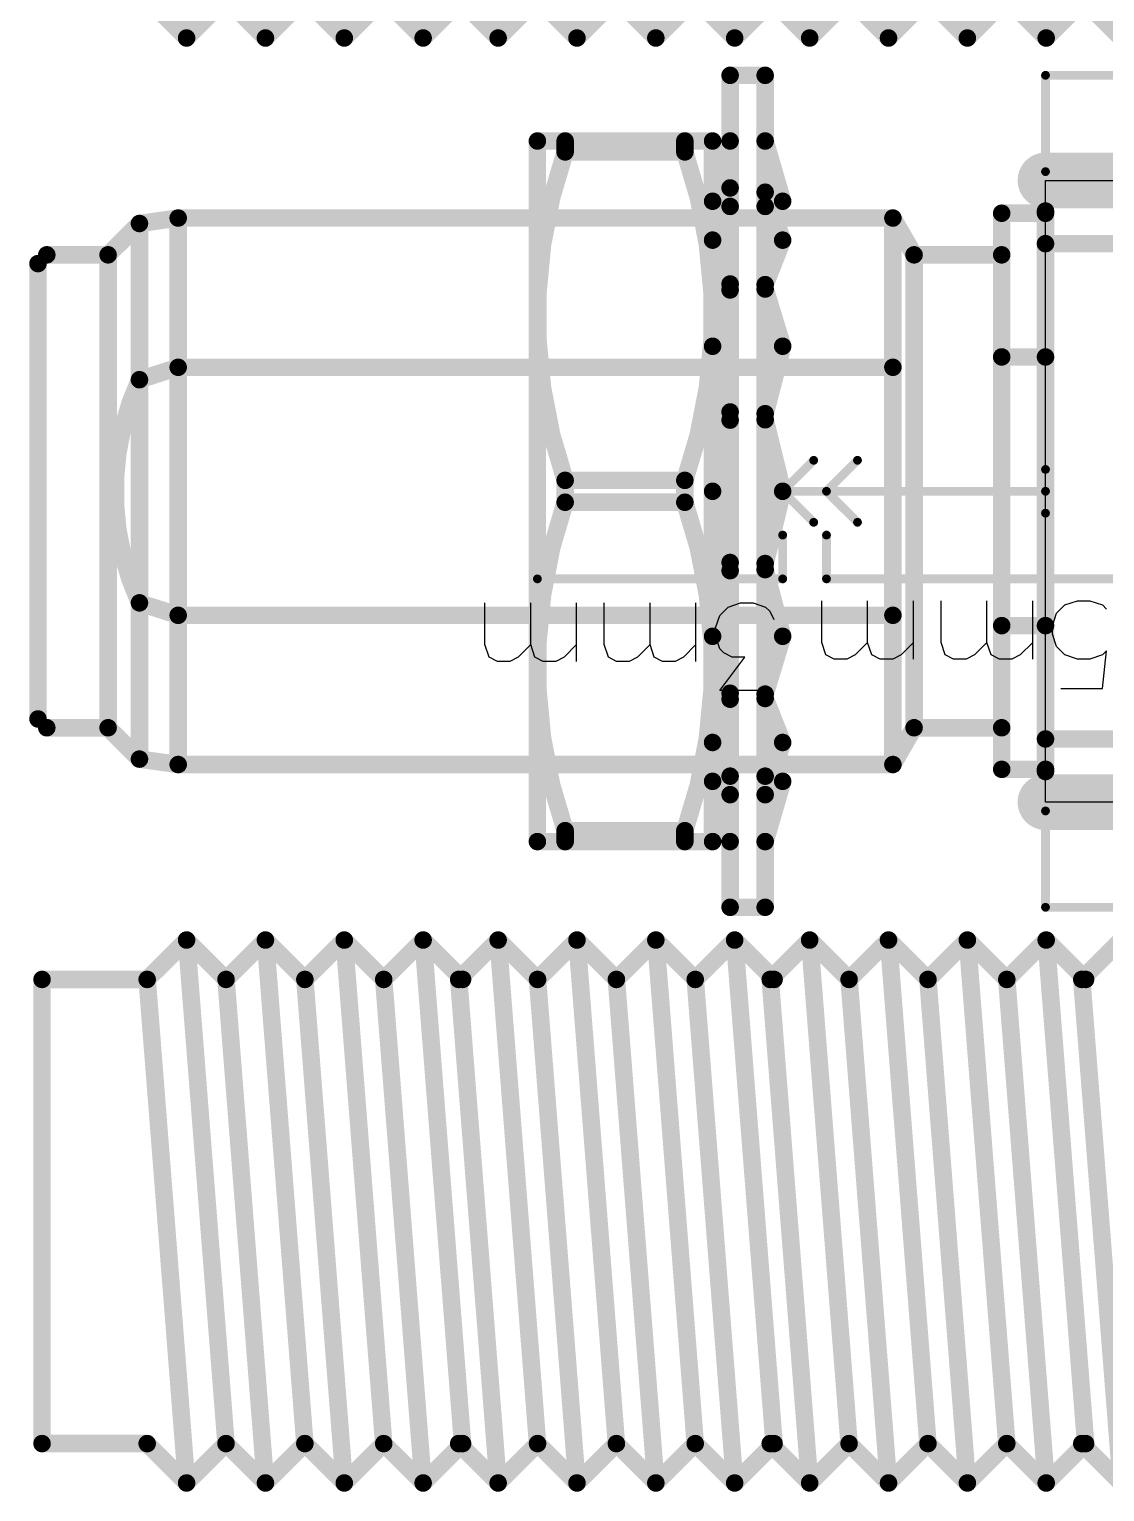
# Model space of a CAD drawing. Header units: millimetres. Extents: x 17 to 134, y 31 to 67.
# Drawn here: x 17.4 to 29.68, y 33.05 to 49.75 of the extents above; entities that cross this region are included whole.
import ezdxf

# ---------------------------------------------------------------- set-up
doc = ezdxf.new("R2010")
doc.units = ezdxf.units.MM
for name, color, linetype in [('Mechanical1', 6, 'Continuous'), ('Mechanical8', 56, 'Continuous'), ('MultiLayer', 9, 'Continuous'), ('TopOverlay', 2, 'Continuous')]:
    doc.layers.add(name, color=color, linetype=linetype)

# ---------------------------------------------------------------- blocks, each defined once
blk = doc.blocks.new('TELEGARTNER_J01151A0921_46')
at = {"layer": 'TopOverlay', "const_width": 0.2}
for points in [[(-24.754, 2.65), (-24.304, 3.1)], [(-24.304, 3.1), (-23.854, -2.65)], [(-24.304, 3.1), (-23.854, 2.65)], [(-23.854, 2.65), (-23.404, 3.1)], [(-23.404, 3.1), (-22.954, -2.65)], [(-23.404, 3.1), (-22.954, 2.65)], [(-22.954, 2.65), (-22.504, 3.1)], [(-22.504, 3.1), (-22.054, -2.65)], [(-22.504, 3.1), (-22.054, 2.65)], [(-22.054, 2.65), (-21.604, 3.1)], [(-21.604, 3.1), (-21.154, -2.65)], [(-21.604, 3.1), (-21.154, 2.65)], [(-21.198, 2.65), (-20.748, 3.1)], [(-20.748, 3.1), (-20.298, 2.65)], [(-20.748, 3.1), (-20.298, -2.65)], [(-20.298, 2.65), (-19.848, 3.1)], [(-19.848, 3.1), (-19.398, 2.65)], [(-19.848, 3.1), (-19.398, -2.65)], [(-19.398, 2.65), (-18.948, 3.1)], [(-18.948, 3.1), (-18.498, 2.65)], [(-18.948, 3.1), (-18.498, -2.65)], [(-18.498, 2.65), (-18.048, 3.1)], [(-18.048, 3.1), (-17.598, 2.65)], [(-18.048, 3.1), (-17.598, -2.65)], [(-17.642, 2.65), (-17.192, 3.1)], [(-17.192, 3.1), (-16.742, 2.65)], [(-17.192, 3.1), (-16.742, -2.65)], [(-16.742, 2.65), (-16.292, 3.1)], [(-16.292, 3.1), (-15.842, 2.65)], [(-16.292, 3.1), (-15.842, -2.65)], [(-15.842, 2.65), (-15.392, 3.1)], [(-15.392, 3.1), (-14.942, 2.65)], [(-15.392, 3.1), (-14.942, -2.65)], [(-14.942, 2.65), (-14.492, 3.1)], [(-14.492, 3.1), (-14.042, 2.65)], [(-14.492, 3.1), (-14.042, -2.65)], [(-14.086, 2.65), (-13.636, 3.1)], [(-25.954, -2.65), (-25.954, 2.65)], [(-25.954, 2.65), (-24.754, 2.65)], [(-24.754, 2.65), (-24.304, -3.1)], [(-23.854, 2.65), (-23.404, -3.1)], [(-22.954, 2.65), (-22.504, -3.1)], [(-22.054, 2.65), (-21.604, -3.1)], [(-21.198, 2.65), (-20.748, -3.1)], [(-20.298, 2.65), (-19.848, -3.1)], [(-19.398, 2.65), (-18.948, -3.1)], [(-18.498, 2.65), (-18.048, -3.1)], [(-17.642, 2.65), (-17.192, -3.1)], [(-16.742, 2.65), (-16.292, -3.1)], [(-15.842, 2.65), (-15.392, -3.1)], [(-14.942, 2.65), (-14.492, -3.1)], [(-14.086, 2.65), (-13.636, -3.1)], [(-25.954, -2.65), (-24.754, -2.65)], [(-24.754, -2.65), (-24.304, -3.1)], [(-24.304, -3.1), (-23.854, -2.65)], [(-23.854, -2.65), (-23.404, -3.1)], [(-23.404, -3.1), (-22.954, -2.65)], [(-22.954, -2.65), (-22.504, -3.1)], [(-22.504, -3.1), (-22.054, -2.65)], [(-22.054, -2.65), (-21.604, -3.1)], [(-21.604, -3.1), (-21.154, -2.65)], [(-21.198, -2.65), (-20.748, -3.1)], [(-20.748, -3.1), (-20.298, -2.65)], [(-20.298, -2.65), (-19.848, -3.1)], [(-19.848, -3.1), (-19.398, -2.65)], [(-19.398, -2.65), (-18.948, -3.1)], [(-18.948, -3.1), (-18.498, -2.65)], [(-18.498, -2.65), (-18.048, -3.1)], [(-18.048, -3.1), (-17.598, -2.65)], [(-17.642, -2.65), (-17.192, -3.1)], [(-17.192, -3.1), (-16.742, -2.65)], [(-16.742, -2.65), (-16.292, -3.1)], [(-16.292, -3.1), (-15.842, -2.65)], [(-15.842, -2.65), (-15.392, -3.1)], [(-15.392, -3.1), (-14.942, -2.65)], [(-14.942, -2.65), (-14.492, -3.1)], [(-14.492, -3.1), (-14.042, -2.65)], [(-14.086, -2.65), (-13.636, -3.1)]]:
    blk.add_lwpolyline(points, dxfattribs=at)
at = {"layer": 'TopOverlay', "const_width": 0.1}
for points in [[(-24.354, 3.1, 1), (-24.254, 3.1, 1)], [(-24.354, 3.1, 1), (-24.254, 3.1, 1)], [(-24.354, 3.1, 1), (-24.254, 3.1, 1)], [(-23.454, 3.1, 1), (-23.354, 3.1, 1)], [(-23.454, 3.1, 1), (-23.354, 3.1, 1)], [(-23.454, 3.1, 1), (-23.354, 3.1, 1)], [(-22.554, 3.1, 1), (-22.454, 3.1, 1)], [(-22.554, 3.1, 1), (-22.454, 3.1, 1)], [(-22.554, 3.1, 1), (-22.454, 3.1, 1)], [(-21.654, 3.1, 1), (-21.554, 3.1, 1)], [(-21.654, 3.1, 1), (-21.554, 3.1, 1)], [(-21.654, 3.1, 1), (-21.554, 3.1, 1)], [(-20.798, 3.1, 1), (-20.698, 3.1, 1)], [(-20.798, 3.1, 1), (-20.698, 3.1, 1)], [(-20.798, 3.1, 1), (-20.698, 3.1, 1)], [(-19.898, 3.1, 1), (-19.798, 3.1, 1)], [(-19.898, 3.1, 1), (-19.798, 3.1, 1)], [(-19.898, 3.1, 1), (-19.798, 3.1, 1)], [(-18.998, 3.1, 1), (-18.898, 3.1, 1)], [(-18.998, 3.1, 1), (-18.898, 3.1, 1)], [(-18.998, 3.1, 1), (-18.898, 3.1, 1)], [(-18.098, 3.1, 1), (-17.998, 3.1, 1)], [(-18.098, 3.1, 1), (-17.998, 3.1, 1)], [(-18.098, 3.1, 1), (-17.998, 3.1, 1)], [(-17.242, 3.1, 1), (-17.142, 3.1, 1)], [(-17.242, 3.1, 1), (-17.142, 3.1, 1)], [(-17.242, 3.1, 1), (-17.142, 3.1, 1)], [(-16.342, 3.1, 1), (-16.242, 3.1, 1)], [(-16.342, 3.1, 1), (-16.242, 3.1, 1)], [(-16.342, 3.1, 1), (-16.242, 3.1, 1)], [(-15.442, 3.1, 1), (-15.342, 3.1, 1)], [(-15.442, 3.1, 1), (-15.342, 3.1, 1)], [(-15.442, 3.1, 1), (-15.342, 3.1, 1)], [(-14.542, 3.1, 1), (-14.442, 3.1, 1)], [(-14.542, 3.1, 1), (-14.442, 3.1, 1)], [(-14.542, 3.1, 1), (-14.442, 3.1, 1)], [(-26.004, 2.65, 1), (-25.904, 2.65, 1)], [(-26.004, 2.65, 1), (-25.904, 2.65, 1)], [(-24.804, 2.65, 1), (-24.704, 2.65, 1)], [(-24.804, 2.65, 1), (-24.704, 2.65, 1)], [(-24.804, 2.65, 1), (-24.704, 2.65, 1)], [(-23.904, 2.65, 1), (-23.804, 2.65, 1)], [(-23.904, 2.65, 1), (-23.804, 2.65, 1)], [(-23.904, 2.65, 1), (-23.804, 2.65, 1)], [(-23.004, 2.65, 1), (-22.904, 2.65, 1)], [(-23.004, 2.65, 1), (-22.904, 2.65, 1)], [(-23.004, 2.65, 1), (-22.904, 2.65, 1)], [(-22.104, 2.65, 1), (-22.004, 2.65, 1)], [(-22.104, 2.65, 1), (-22.004, 2.65, 1)], [(-22.104, 2.65, 1), (-22.004, 2.65, 1)], [(-21.248, 2.65, 1), (-21.148, 2.65, 1)], [(-21.248, 2.65, 1), (-21.148, 2.65, 1)], [(-21.204, 2.65, 1), (-21.104, 2.65, 1)], [(-20.348, 2.65, 1), (-20.248, 2.65, 1)], [(-20.348, 2.65, 1), (-20.248, 2.65, 1)], [(-20.348, 2.65, 1), (-20.248, 2.65, 1)], [(-19.448, 2.65, 1), (-19.348, 2.65, 1)], [(-19.448, 2.65, 1), (-19.348, 2.65, 1)], [(-19.448, 2.65, 1), (-19.348, 2.65, 1)], [(-18.548, 2.65, 1), (-18.448, 2.65, 1)], [(-18.548, 2.65, 1), (-18.448, 2.65, 1)], [(-18.548, 2.65, 1), (-18.448, 2.65, 1)], [(-17.692, 2.65, 1), (-17.592, 2.65, 1)], [(-17.692, 2.65, 1), (-17.592, 2.65, 1)], [(-17.648, 2.65, 1), (-17.548, 2.65, 1)], [(-16.792, 2.65, 1), (-16.692, 2.65, 1)], [(-16.792, 2.65, 1), (-16.692, 2.65, 1)], [(-16.792, 2.65, 1), (-16.692, 2.65, 1)], [(-15.892, 2.65, 1), (-15.792, 2.65, 1)], [(-15.892, 2.65, 1), (-15.792, 2.65, 1)], [(-15.892, 2.65, 1), (-15.792, 2.65, 1)], [(-14.992, 2.65, 1), (-14.892, 2.65, 1)], [(-14.992, 2.65, 1), (-14.892, 2.65, 1)], [(-14.992, 2.65, 1), (-14.892, 2.65, 1)], [(-14.136, 2.65, 1), (-14.036, 2.65, 1)], [(-14.136, 2.65, 1), (-14.036, 2.65, 1)], [(-14.092, 2.65, 1), (-13.992, 2.65, 1)], [(-26.004, -2.65, 1), (-25.904, -2.65, 1)], [(-26.004, -2.65, 1), (-25.904, -2.65, 1)], [(-24.804, -2.65, 1), (-24.704, -2.65, 1)], [(-24.804, -2.65, 1), (-24.704, -2.65, 1)], [(-23.904, -2.65, 1), (-23.804, -2.65, 1)], [(-23.904, -2.65, 1), (-23.804, -2.65, 1)], [(-23.904, -2.65, 1), (-23.804, -2.65, 1)], [(-23.004, -2.65, 1), (-22.904, -2.65, 1)], [(-23.004, -2.65, 1), (-22.904, -2.65, 1)], [(-23.004, -2.65, 1), (-22.904, -2.65, 1)], [(-22.104, -2.65, 1), (-22.004, -2.65, 1)], [(-22.104, -2.65, 1), (-22.004, -2.65, 1)], [(-22.104, -2.65, 1), (-22.004, -2.65, 1)], [(-21.248, -2.65, 1), (-21.148, -2.65, 1)], [(-21.204, -2.65, 1), (-21.104, -2.65, 1)], [(-21.204, -2.65, 1), (-21.104, -2.65, 1)], [(-20.348, -2.65, 1), (-20.248, -2.65, 1)], [(-20.348, -2.65, 1), (-20.248, -2.65, 1)], [(-20.348, -2.65, 1), (-20.248, -2.65, 1)], [(-19.448, -2.65, 1), (-19.348, -2.65, 1)], [(-19.448, -2.65, 1), (-19.348, -2.65, 1)], [(-19.448, -2.65, 1), (-19.348, -2.65, 1)], [(-18.548, -2.65, 1), (-18.448, -2.65, 1)], [(-18.548, -2.65, 1), (-18.448, -2.65, 1)], [(-18.548, -2.65, 1), (-18.448, -2.65, 1)], [(-17.692, -2.65, 1), (-17.592, -2.65, 1)], [(-17.648, -2.65, 1), (-17.548, -2.65, 1)], [(-17.648, -2.65, 1), (-17.548, -2.65, 1)], [(-16.792, -2.65, 1), (-16.692, -2.65, 1)], [(-16.792, -2.65, 1), (-16.692, -2.65, 1)], [(-16.792, -2.65, 1), (-16.692, -2.65, 1)], [(-15.892, -2.65, 1), (-15.792, -2.65, 1)], [(-15.892, -2.65, 1), (-15.792, -2.65, 1)], [(-15.892, -2.65, 1), (-15.792, -2.65, 1)], [(-14.992, -2.65, 1), (-14.892, -2.65, 1)], [(-14.992, -2.65, 1), (-14.892, -2.65, 1)], [(-14.992, -2.65, 1), (-14.892, -2.65, 1)], [(-14.136, -2.65, 1), (-14.036, -2.65, 1)], [(-14.092, -2.65, 1), (-13.992, -2.65, 1)], [(-14.092, -2.65, 1), (-13.992, -2.65, 1)], [(-24.354, -3.1, 1), (-24.254, -3.1, 1)], [(-24.354, -3.1, 1), (-24.254, -3.1, 1)], [(-24.354, -3.1, 1), (-24.254, -3.1, 1)], [(-23.454, -3.1, 1), (-23.354, -3.1, 1)], [(-23.454, -3.1, 1), (-23.354, -3.1, 1)], [(-23.454, -3.1, 1), (-23.354, -3.1, 1)], [(-22.554, -3.1, 1), (-22.454, -3.1, 1)], [(-22.554, -3.1, 1), (-22.454, -3.1, 1)], [(-22.554, -3.1, 1), (-22.454, -3.1, 1)], [(-21.654, -3.1, 1), (-21.554, -3.1, 1)], [(-21.654, -3.1, 1), (-21.554, -3.1, 1)], [(-21.654, -3.1, 1), (-21.554, -3.1, 1)], [(-20.798, -3.1, 1), (-20.698, -3.1, 1)], [(-20.798, -3.1, 1), (-20.698, -3.1, 1)], [(-20.798, -3.1, 1), (-20.698, -3.1, 1)], [(-19.898, -3.1, 1), (-19.798, -3.1, 1)], [(-19.898, -3.1, 1), (-19.798, -3.1, 1)], [(-19.898, -3.1, 1), (-19.798, -3.1, 1)], [(-18.998, -3.1, 1), (-18.898, -3.1, 1)], [(-18.998, -3.1, 1), (-18.898, -3.1, 1)], [(-18.998, -3.1, 1), (-18.898, -3.1, 1)], [(-18.098, -3.1, 1), (-17.998, -3.1, 1)], [(-18.098, -3.1, 1), (-17.998, -3.1, 1)], [(-18.098, -3.1, 1), (-17.998, -3.1, 1)], [(-17.242, -3.1, 1), (-17.142, -3.1, 1)], [(-17.242, -3.1, 1), (-17.142, -3.1, 1)], [(-17.242, -3.1, 1), (-17.142, -3.1, 1)], [(-16.342, -3.1, 1), (-16.242, -3.1, 1)], [(-16.342, -3.1, 1), (-16.242, -3.1, 1)], [(-16.342, -3.1, 1), (-16.242, -3.1, 1)], [(-15.442, -3.1, 1), (-15.342, -3.1, 1)], [(-15.442, -3.1, 1), (-15.342, -3.1, 1)], [(-15.442, -3.1, 1), (-15.342, -3.1, 1)], [(-14.542, -3.1, 1), (-14.442, -3.1, 1)], [(-14.542, -3.1, 1), (-14.442, -3.1, 1)], [(-14.542, -3.1, 1), (-14.442, -3.1, 1)]]:
    blk.add_lwpolyline(points, format="xyb", close=True, dxfattribs=at)
blk = doc.blocks.new('TELEGARTNER_J01151A0921_49')
at = {"layer": 'TopOverlay', "const_width": 0.2}
for points in [[(-24.754, 2.65), (-24.304, -3.1)], [(-23.854, 2.65), (-23.404, -3.1)], [(-22.954, 2.65), (-22.504, -3.1)], [(-22.054, 2.65), (-21.604, -3.1)], [(-21.198, 2.65), (-20.748, -3.1)], [(-20.298, 2.65), (-19.848, -3.1)], [(-19.398, 2.65), (-18.948, -3.1)], [(-18.498, 2.65), (-18.048, -3.1)], [(-17.642, 2.65), (-17.192, -3.1)], [(-16.742, 2.65), (-16.292, -3.1)], [(-15.842, 2.65), (-15.392, -3.1)], [(-14.942, 2.65), (-14.492, -3.1)], [(-24.754, -2.65), (-24.304, -3.1)], [(-24.304, -3.1), (-23.854, -2.65)], [(-23.854, -2.65), (-23.404, -3.1)], [(-23.404, -3.1), (-22.954, -2.65)], [(-22.954, -2.65), (-22.504, -3.1)], [(-22.504, -3.1), (-22.054, -2.65)], [(-22.054, -2.65), (-21.604, -3.1)], [(-21.604, -3.1), (-21.154, -2.65)], [(-21.198, -2.65), (-20.748, -3.1)], [(-20.748, -3.1), (-20.298, -2.65)], [(-20.298, -2.65), (-19.848, -3.1)], [(-19.848, -3.1), (-19.398, -2.65)], [(-19.398, -2.65), (-18.948, -3.1)], [(-18.948, -3.1), (-18.498, -2.65)], [(-18.498, -2.65), (-18.048, -3.1)], [(-18.048, -3.1), (-17.598, -2.65)], [(-17.642, -2.65), (-17.192, -3.1)], [(-17.192, -3.1), (-16.742, -2.65)], [(-16.742, -2.65), (-16.292, -3.1)], [(-16.292, -3.1), (-15.842, -2.65)], [(-15.842, -2.65), (-15.392, -3.1)], [(-15.392, -3.1), (-14.942, -2.65)], [(-14.942, -2.65), (-14.492, -3.1)], [(-14.492, -3.1), (-14.042, -2.65)], [(-14.086, -2.65), (-13.636, -3.1)]]:
    blk.add_lwpolyline(points, dxfattribs=at)
at = {"layer": 'TopOverlay', "const_width": 0.1}
for points in [[(-24.354, -3.1, 1), (-24.254, -3.1, 1)], [(-24.354, -3.1, 1), (-24.254, -3.1, 1)], [(-24.354, -3.1, 1), (-24.254, -3.1, 1)], [(-23.454, -3.1, 1), (-23.354, -3.1, 1)], [(-23.454, -3.1, 1), (-23.354, -3.1, 1)], [(-23.454, -3.1, 1), (-23.354, -3.1, 1)], [(-22.554, -3.1, 1), (-22.454, -3.1, 1)], [(-22.554, -3.1, 1), (-22.454, -3.1, 1)], [(-22.554, -3.1, 1), (-22.454, -3.1, 1)], [(-21.654, -3.1, 1), (-21.554, -3.1, 1)], [(-21.654, -3.1, 1), (-21.554, -3.1, 1)], [(-21.654, -3.1, 1), (-21.554, -3.1, 1)], [(-20.798, -3.1, 1), (-20.698, -3.1, 1)], [(-20.798, -3.1, 1), (-20.698, -3.1, 1)], [(-20.798, -3.1, 1), (-20.698, -3.1, 1)], [(-19.898, -3.1, 1), (-19.798, -3.1, 1)], [(-19.898, -3.1, 1), (-19.798, -3.1, 1)], [(-19.898, -3.1, 1), (-19.798, -3.1, 1)], [(-18.998, -3.1, 1), (-18.898, -3.1, 1)], [(-18.998, -3.1, 1), (-18.898, -3.1, 1)], [(-18.998, -3.1, 1), (-18.898, -3.1, 1)], [(-18.098, -3.1, 1), (-17.998, -3.1, 1)], [(-18.098, -3.1, 1), (-17.998, -3.1, 1)], [(-18.098, -3.1, 1), (-17.998, -3.1, 1)], [(-17.242, -3.1, 1), (-17.142, -3.1, 1)], [(-17.242, -3.1, 1), (-17.142, -3.1, 1)], [(-17.242, -3.1, 1), (-17.142, -3.1, 1)], [(-16.342, -3.1, 1), (-16.242, -3.1, 1)], [(-16.342, -3.1, 1), (-16.242, -3.1, 1)], [(-16.342, -3.1, 1), (-16.242, -3.1, 1)], [(-15.442, -3.1, 1), (-15.342, -3.1, 1)], [(-15.442, -3.1, 1), (-15.342, -3.1, 1)], [(-15.442, -3.1, 1), (-15.342, -3.1, 1)], [(-14.542, -3.1, 1), (-14.442, -3.1, 1)], [(-14.542, -3.1, 1), (-14.442, -3.1, 1)], [(-14.542, -3.1, 1), (-14.442, -3.1, 1)]]:
    blk.add_lwpolyline(points, format="xyb", close=True, dxfattribs=at)
blk = doc.blocks.new('TELEGARTNER_J01151A0451_63')
at = {"layer": 'Mechanical1', "const_width": 0.635}
for points in [[(9.95, 3.55), (1.35, 3.55)], [(9.95, -3.55), (1.35, -3.55)]]:
    blk.add_lwpolyline(points, dxfattribs=at)
at = {"layer": 'Mechanical1', "const_width": 0.318}
for points in [[(9.791, 3.55, 1), (10.109, 3.55, 1)], [(9.791, -3.55, 1), (10.109, -3.55, 1)]]:
    blk.add_lwpolyline(points, format="xyb", close=True, dxfattribs=at)
at = {"layer": 'Mechanical8'}
for p, q in [((9.3, 2.25), (9.252, 1.821)), ((9.776, 2.25), (9.3, 2.25)), ((13.145, 2.275), (13.669, 2.275)), ((13.669, 2.275), (13.383, 1.894)), ((9.252, 1.821), (9.3, 1.869)), ((9.3, 1.869), (9.443, 1.917)), ((9.443, 1.917), (9.585, 1.917)), ((9.585, 1.917), (9.728, 1.869)), ((9.728, 1.869), (9.823, 1.774)), ((10.095, 1.917), (10.095, 1.25)), ((10.095, 1.726), (10.238, 1.869)), ((10.238, 1.869), (10.333, 1.917)), ((10.333, 1.917), (10.476, 1.917)), ((10.476, 1.917), (10.571, 1.869)), ((10.571, 1.869), (10.618, 1.726)), ((10.618, 1.726), (10.761, 1.869)), ((10.761, 1.869), (10.857, 1.917)), ((10.857, 1.917), (10.999, 1.917)), ((10.999, 1.917), (11.095, 1.869)), ((11.095, 1.869), (11.142, 1.726)), ((11.456, 1.917), (11.456, 1.25)), ((11.456, 1.726), (11.599, 1.869)), ((11.599, 1.869), (11.694, 1.917)), ((11.694, 1.917), (11.837, 1.917)), ((11.837, 1.917), (11.932, 1.869)), ((11.932, 1.869), (11.98, 1.726)), ((11.98, 1.726), (12.123, 1.869)), ((12.123, 1.869), (12.218, 1.917)), ((12.218, 1.917), (12.361, 1.917)), ((12.361, 1.917), (12.456, 1.869)), ((12.456, 1.869), (12.504, 1.726)), ((13.383, 1.894), (13.526, 1.894)), ((13.526, 1.894), (13.621, 1.846)), ((13.621, 1.846), (13.669, 1.799)), ((13.94, 1.942), (13.94, 1.275)), ((13.94, 1.751), (14.083, 1.894)), ((14.083, 1.894), (14.178, 1.942)), ((14.178, 1.942), (14.321, 1.942)), ((14.321, 1.942), (14.416, 1.894)), ((14.416, 1.894), (14.464, 1.751)), ((14.464, 1.751), (14.607, 1.894)), ((14.607, 1.894), (14.702, 1.942)), ((14.702, 1.942), (14.845, 1.942)), ((14.845, 1.942), (14.94, 1.894)), ((14.94, 1.894), (14.988, 1.751)), ((15.302, 1.942), (15.302, 1.275)), ((15.302, 1.751), (15.445, 1.894)), ((15.445, 1.894), (15.54, 1.942)), ((15.54, 1.942), (15.683, 1.942)), ((15.683, 1.942), (15.778, 1.894)), ((15.778, 1.894), (15.826, 1.751)), ((15.826, 1.751), (15.968, 1.894)), ((15.968, 1.894), (16.064, 1.942)), ((16.064, 1.942), (16.206, 1.942)), ((16.206, 1.942), (16.302, 1.894)), ((16.302, 1.894), (16.349, 1.751)), ((9.823, 1.774), (9.871, 1.631)), ((10.618, 1.726), (10.618, 1.25)), ((11.142, 1.726), (11.142, 1.25)), ((11.98, 1.726), (11.98, 1.25)), ((12.504, 1.726), (12.504, 1.25)), ((13.669, 1.799), (13.717, 1.656)), ((14.464, 1.751), (14.464, 1.275)), ((14.988, 1.751), (14.988, 1.275)), ((15.826, 1.751), (15.826, 1.275)), ((16.349, 1.751), (16.349, 1.275)), ((9.871, 1.536), (9.823, 1.393)), ((9.871, 1.631), (9.871, 1.536)), ((13.717, 1.561), (13.669, 1.418)), ((13.717, 1.656), (13.717, 1.561)), ((9.3, 1.298), (9.252, 1.345)), ((9.823, 1.393), (9.728, 1.298)), ((13.098, 1.37), (13.05, 1.465)), ((13.145, 1.323), (13.098, 1.37)), ((13.669, 1.418), (13.574, 1.323)), ((9.443, 1.25), (9.3, 1.298)), ((9.585, 1.25), (9.443, 1.25)), ((9.728, 1.298), (9.585, 1.25)), ((13.288, 1.275), (13.145, 1.323)), ((13.431, 1.275), (13.288, 1.275)), ((13.574, 1.323), (13.431, 1.275))]:
    blk.add_line(p, q, dxfattribs=at)
at = {"layer": 'Mechanical8', "const_width": 0.1}
for points in [[(9.95, 4.75), (1.35, 4.75)], [(9.95, 4.75), (9.95, 3.65)], [(9.95, 3.65), (1.35, 3.65)], [(12.45, 1), (8, 1)], [(12.45, 1), (12.45, 0.5)], [(15.75, 1), (12.95, 1)], [(12.95, 1), (12.95, 0.5)], [(12.45, 0), (12.096, 0.354)], [(12.95, 0), (12.596, 0.354)], [(9.95, 0.25), (9.95, -0.25)], [(12.45, 0), (9.95, 0)], [(12.45, 0), (12.096, -0.354)], [(12.95, 0), (12.45, 0)], [(12.95, 0), (12.596, -0.354)], [(9.95, -3.65), (1.35, -3.65)], [(9.95, -3.65), (9.95, -4.75)], [(9.95, -4.75), (1.35, -4.75)]]:
    blk.add_lwpolyline(points, dxfattribs=at)
at = {"layer": 'Mechanical8', "const_width": 0.05}
for points in [[(9.925, 4.75, 1), (9.975, 4.75, 1)], [(9.925, 4.75, 1), (9.975, 4.75, 1)], [(9.925, 3.65, 1), (9.975, 3.65, 1)], [(9.925, 3.65, 1), (9.975, 3.65, 1)], [(12.425, 1, 1), (12.475, 1, 1)], [(12.425, 1, 1), (12.475, 1, 1)], [(12.925, 1, 1), (12.975, 1, 1)], [(12.925, 1, 1), (12.975, 1, 1)], [(15.725, 1, 1), (15.775, 1, 1)], [(12.425, 0.5, 1), (12.475, 0.5, 1)], [(12.925, 0.5, 1), (12.975, 0.5, 1)], [(12.071, 0.354, 1), (12.121, 0.354, 1)], [(12.571, 0.354, 1), (12.621, 0.354, 1)], [(9.925, 0.25, 1), (9.975, 0.25, 1)], [(9.925, 0, 1), (9.975, 0, 1)], [(12.425, 0, 1), (12.475, 0, 1)], [(12.425, 0, 1), (12.475, 0, 1)], [(12.425, 0, 1), (12.475, 0, 1)], [(12.425, 0, 1), (12.475, 0, 1)], [(12.925, 0, 1), (12.975, 0, 1)], [(12.925, 0, 1), (12.975, 0, 1)], [(12.925, 0, 1), (12.975, 0, 1)], [(9.925, -0.25, 1), (9.975, -0.25, 1)], [(12.071, -0.354, 1), (12.121, -0.354, 1)], [(12.571, -0.354, 1), (12.621, -0.354, 1)], [(9.925, -3.65, 1), (9.975, -3.65, 1)], [(9.925, -3.65, 1), (9.975, -3.65, 1)], [(9.925, -4.75, 1), (9.975, -4.75, 1)], [(9.925, -4.75, 1), (9.975, -4.75, 1)]]:
    blk.add_lwpolyline(points, format="xyb", close=True, dxfattribs=at)
at = {"layer": 'MultiLayer'}
for p, q in [((1.35, 3.55), (9.95, 3.55)), ((9.95, 3.55), (9.95, -3.55)), ((9.95, -3.55), (1.35, -3.55))]:
    blk.add_line(p, q, dxfattribs=at)
at = {"layer": 'TopOverlay', "const_width": 0.2}
for points in [[(13.55, 4.75), (13.15, 4.75)], [(13.15, 4.75), (13.15, -4.75)], [(13.55, 4.75), (13.55, -4.75)], [(13.15, 4), (12.95, 3.312)], [(13.75, 3.312), (13.55, 4)], [(13.75, 4), (13.75, -4)], [(15.75, 4), (13.75, 4)], [(14.067, 4), (14.067, 3.875)], [(15.433, 4), (15.433, 3.875)], [(15.75, 4), (15.75, -4)], [(15.433, 3.875), (14.067, 3.875)], [(13.15, 3.464), (12.95, 2.868)], [(13.75, 2.868), (13.55, 3.464)], [(13.15, 3.253), (12.95, 3.312)], [(13.75, 3.312), (13.55, 3.253)], [(9.95, 3.2), (9.95, -3.2)], [(10.45, 3.175), (9.95, 3.175)], [(10.45, 3.175), (10.45, -3.175)], [(11.692, 3.12), (11.45, 2.7)], [(19.85, 3.12), (11.692, 3.12)], [(11.692, 3.12), (11.692, -3.12)], [(19.85, 3.12), (19.85, -3.12)], [(20.292, 3.058), (19.85, 3.12)], [(20.65, 2.7), (20.292, 3.058)], [(20.292, 3.058), (20.292, -3.058)], [(9.95, 2.828), (1.35, 2.828)], [(13.15, 2.366), (12.95, 2.868)], [(13.75, 2.868), (13.55, 2.374)], [(11.45, 2.7), (10.45, 2.7)], [(11.45, 2.7), (11.45, -2.7)], [(21.35, 2.7), (20.65, 2.7)], [(20.65, 2.7), (20.65, -2.7)], [(21.45, 2.6), (21.45, -2.6)], [(13.15, 2.316), (12.95, 1.656)], [(13.75, 1.656), (13.55, 2.306)], [(13.15, 0.894), (12.95, 1.656)], [(13.75, 1.656), (13.55, 0.906)], [(10.45, 1.534), (9.95, 1.534)], [(19.85, 1.416), (11.692, 1.416)], [(20.292, 1.274), (19.85, 1.416)], [(13.15, 0.825), (12.95, 0)], [(13.75, 0), (13.55, 0.813)], [(14.067, 0.125), (14.067, -0.125)], [(15.433, 0.125), (14.067, 0.125)], [(15.433, 0.125), (15.433, -0.125)], [(13.15, -0.817), (12.95, 0)], [(13.75, 0), (13.55, -0.813)], [(15.433, -0.125), (14.067, -0.125)], [(13.15, -0.886), (12.95, -1.656)], [(13.75, -1.656), (13.55, -0.906)], [(19.85, -1.416), (11.692, -1.416)], [(20.292, -1.274), (19.85, -1.416)], [(10.45, -1.534), (9.95, -1.534)], [(13.15, -2.31), (12.95, -1.656)], [(13.75, -1.656), (13.55, -2.299)], [(13.15, -2.36), (12.95, -2.868)], [(13.75, -2.868), (13.55, -2.367)], [(11.45, -2.7), (10.45, -2.7)], [(11.692, -3.12), (11.45, -2.7)], [(20.65, -2.7), (20.292, -3.058)], [(21.35, -2.7), (20.65, -2.7)], [(9.95, -2.828), (1.35, -2.828)], [(13.15, -3.415), (12.95, -2.868)], [(13.75, -2.868), (13.55, -3.464)], [(20.292, -3.058), (19.85, -3.12)], [(10.45, -3.175), (9.95, -3.175)], [(19.85, -3.12), (11.692, -3.12)], [(13.15, -3.253), (12.95, -3.312)], [(13.75, -3.312), (13.55, -3.253)], [(13.15, -4), (12.95, -3.312)], [(13.75, -3.312), (13.55, -4)], [(15.433, -3.875), (14.067, -3.875)], [(14.067, -3.875), (14.067, -4)], [(15.433, -3.875), (15.433, -4)], [(15.75, -4), (13.75, -4)], [(13.55, -4.75), (13.15, -4.75)]]:
    blk.add_lwpolyline(points, dxfattribs=at)
at = {"layer": 'TopOverlay', "const_width": 0.1}
for points in [[(13.1, 4.75, 1), (13.2, 4.75, 1)], [(13.1, 4.75, 1), (13.2, 4.75, 1)], [(13.5, 4.75, 1), (13.6, 4.75, 1)], [(13.5, 4.75, 1), (13.6, 4.75, 1)], [(13.1, 4, 1), (13.2, 4, 1)], [(13.5, 4, 1), (13.6, 4, 1)], [(13.7, 4, 1), (13.8, 4, 1)], [(13.7, 4, 1), (13.8, 4, 1)], [(14.017, 4, 1), (14.117, 4, 1)], [(15.383, 4, 1), (15.483, 4, 1)], [(15.7, 4, 1), (15.8, 4, 1)], [(15.7, 4, 1), (15.8, 4, 1)], [(14.017, 3.875, 1), (14.117, 3.875, 1)], [(14.017, 3.875, 1), (14.117, 3.875, 1)], [(14.017, 3.875, 1), (14.117, 3.875, 1)], [(15.383, 3.875, 1), (15.483, 3.875, 1)], [(15.383, 3.875, 1), (15.483, 3.875, 1)], [(15.383, 3.875, 1), (15.483, 3.875, 1)], [(13.1, 3.464, 1), (13.2, 3.464, 1)], [(13.5, 3.464, 1), (13.6, 3.464, 1)], [(12.9, 3.312, 1), (13, 3.312, 1)], [(12.9, 3.312, 1), (13, 3.312, 1)], [(13.1, 3.253, 1), (13.2, 3.253, 1)], [(13.5, 3.253, 1), (13.6, 3.253, 1)], [(13.7, 3.312, 1), (13.8, 3.312, 1)], [(13.7, 3.312, 1), (13.8, 3.312, 1)], [(9.9, 3.2, 1), (10, 3.2, 1)], [(9.9, 3.175, 1), (10, 3.175, 1)], [(10.4, 3.175, 1), (10.5, 3.175, 1)], [(10.4, 3.175, 1), (10.5, 3.175, 1)], [(11.642, 3.12, 1), (11.742, 3.12, 1)], [(11.642, 3.12, 1), (11.742, 3.12, 1)], [(11.642, 3.12, 1), (11.742, 3.12, 1)], [(19.8, 3.12, 1), (19.9, 3.12, 1)], [(19.8, 3.12, 1), (19.9, 3.12, 1)], [(19.8, 3.12, 1), (19.9, 3.12, 1)], [(20.242, 3.058, 1), (20.342, 3.058, 1)], [(20.242, 3.058, 1), (20.342, 3.058, 1)], [(20.242, 3.058, 1), (20.342, 3.058, 1)], [(9.9, 2.828, 1), (10, 2.828, 1)], [(12.9, 2.868, 1), (13, 2.868, 1)], [(12.9, 2.868, 1), (13, 2.868, 1)], [(13.7, 2.868, 1), (13.8, 2.868, 1)], [(13.7, 2.868, 1), (13.8, 2.868, 1)], [(10.4, 2.7, 1), (10.5, 2.7, 1)], [(11.4, 2.7, 1), (11.5, 2.7, 1)], [(11.4, 2.7, 1), (11.5, 2.7, 1)], [(11.4, 2.7, 1), (11.5, 2.7, 1)], [(20.6, 2.7, 1), (20.7, 2.7, 1)], [(20.6, 2.7, 1), (20.7, 2.7, 1)], [(20.6, 2.7, 1), (20.7, 2.7, 1)], [(21.3, 2.7, 1), (21.4, 2.7, 1)], [(21.4, 2.6, 1), (21.5, 2.6, 1)], [(13.1, 2.366, 1), (13.2, 2.366, 1)], [(13.1, 2.316, 1), (13.2, 2.316, 1)], [(13.5, 2.374, 1), (13.6, 2.374, 1)], [(13.5, 2.306, 1), (13.6, 2.306, 1)], [(12.9, 1.656, 1), (13, 1.656, 1)], [(12.9, 1.656, 1), (13, 1.656, 1)], [(13.7, 1.656, 1), (13.8, 1.656, 1)], [(13.7, 1.656, 1), (13.8, 1.656, 1)], [(9.9, 1.534, 1), (10, 1.534, 1)], [(10.4, 1.534, 1), (10.5, 1.534, 1)], [(11.642, 1.416, 1), (11.742, 1.416, 1)], [(19.8, 1.416, 1), (19.9, 1.416, 1)], [(19.8, 1.416, 1), (19.9, 1.416, 1)], [(20.242, 1.274, 1), (20.342, 1.274, 1)], [(20.242, 1.274, 1), (20.342, 1.274, 1)], [(13.5, 0.906, 1), (13.6, 0.906, 1)], [(13.1, 0.894, 1), (13.2, 0.894, 1)], [(13.1, 0.825, 1), (13.2, 0.825, 1)], [(13.5, 0.813, 1), (13.6, 0.813, 1)], [(14.017, 0.125, 1), (14.117, 0.125, 1)], [(14.017, 0.125, 1), (14.117, 0.125, 1)], [(14.017, 0.125, 1), (14.117, 0.125, 1)], [(15.383, 0.125, 1), (15.483, 0.125, 1)], [(15.383, 0.125, 1), (15.483, 0.125, 1)], [(15.383, 0.125, 1), (15.483, 0.125, 1)], [(12.9, 0, 1), (13, 0, 1)], [(12.9, 0, 1), (13, 0, 1)], [(13.7, 0, 1), (13.8, 0, 1)], [(13.7, 0, 1), (13.8, 0, 1)], [(14.017, -0.125, 1), (14.117, -0.125, 1)], [(14.017, -0.125, 1), (14.117, -0.125, 1)], [(14.017, -0.125, 1), (14.117, -0.125, 1)], [(15.383, -0.125, 1), (15.483, -0.125, 1)], [(15.383, -0.125, 1), (15.483, -0.125, 1)], [(15.383, -0.125, 1), (15.483, -0.125, 1)], [(13.1, -0.817, 1), (13.2, -0.817, 1)], [(13.1, -0.886, 1), (13.2, -0.886, 1)], [(13.5, -0.813, 1), (13.6, -0.813, 1)], [(13.5, -0.906, 1), (13.6, -0.906, 1)], [(11.642, -1.416, 1), (11.742, -1.416, 1)], [(19.8, -1.416, 1), (19.9, -1.416, 1)], [(19.8, -1.416, 1), (19.9, -1.416, 1)], [(20.242, -1.274, 1), (20.342, -1.274, 1)], [(20.242, -1.274, 1), (20.342, -1.274, 1)], [(9.9, -1.534, 1), (10, -1.534, 1)], [(10.4, -1.534, 1), (10.5, -1.534, 1)], [(12.9, -1.656, 1), (13, -1.656, 1)], [(12.9, -1.656, 1), (13, -1.656, 1)], [(13.7, -1.656, 1), (13.8, -1.656, 1)], [(13.7, -1.656, 1), (13.8, -1.656, 1)], [(13.1, -2.31, 1), (13.2, -2.31, 1)], [(13.1, -2.36, 1), (13.2, -2.36, 1)], [(13.5, -2.299, 1), (13.6, -2.299, 1)], [(13.5, -2.367, 1), (13.6, -2.367, 1)], [(21.4, -2.6, 1), (21.5, -2.6, 1)], [(10.4, -2.7, 1), (10.5, -2.7, 1)], [(11.4, -2.7, 1), (11.5, -2.7, 1)], [(11.4, -2.7, 1), (11.5, -2.7, 1)], [(11.4, -2.7, 1), (11.5, -2.7, 1)], [(20.6, -2.7, 1), (20.7, -2.7, 1)], [(20.6, -2.7, 1), (20.7, -2.7, 1)], [(20.6, -2.7, 1), (20.7, -2.7, 1)], [(21.3, -2.7, 1), (21.4, -2.7, 1)], [(9.9, -2.828, 1), (10, -2.828, 1)], [(12.9, -2.868, 1), (13, -2.868, 1)], [(12.9, -2.868, 1), (13, -2.868, 1)], [(13.7, -2.868, 1), (13.8, -2.868, 1)], [(13.7, -2.868, 1), (13.8, -2.868, 1)], [(20.242, -3.058, 1), (20.342, -3.058, 1)], [(20.242, -3.058, 1), (20.342, -3.058, 1)], [(20.242, -3.058, 1), (20.342, -3.058, 1)], [(9.9, -3.175, 1), (10, -3.175, 1)], [(9.9, -3.2, 1), (10, -3.2, 1)], [(10.4, -3.175, 1), (10.5, -3.175, 1)], [(10.4, -3.175, 1), (10.5, -3.175, 1)], [(11.642, -3.12, 1), (11.742, -3.12, 1)], [(11.642, -3.12, 1), (11.742, -3.12, 1)], [(11.642, -3.12, 1), (11.742, -3.12, 1)], [(13.1, -3.253, 1), (13.2, -3.253, 1)], [(13.5, -3.253, 1), (13.6, -3.253, 1)], [(19.8, -3.12, 1), (19.9, -3.12, 1)], [(19.8, -3.12, 1), (19.9, -3.12, 1)], [(19.8, -3.12, 1), (19.9, -3.12, 1)], [(12.9, -3.312, 1), (13, -3.312, 1)], [(12.9, -3.312, 1), (13, -3.312, 1)], [(13.1, -3.415, 1), (13.2, -3.415, 1)], [(13.7, -3.312, 1), (13.8, -3.312, 1)], [(13.7, -3.312, 1), (13.8, -3.312, 1)], [(13.5, -3.464, 1), (13.6, -3.464, 1)], [(14.017, -3.875, 1), (14.117, -3.875, 1)], [(14.017, -3.875, 1), (14.117, -3.875, 1)], [(14.017, -3.875, 1), (14.117, -3.875, 1)], [(15.383, -3.875, 1), (15.483, -3.875, 1)], [(15.383, -3.875, 1), (15.483, -3.875, 1)], [(15.383, -3.875, 1), (15.483, -3.875, 1)], [(13.1, -4, 1), (13.2, -4, 1)], [(13.5, -4, 1), (13.6, -4, 1)], [(13.7, -4, 1), (13.8, -4, 1)], [(13.7, -4, 1), (13.8, -4, 1)], [(14.017, -4, 1), (14.117, -4, 1)], [(15.383, -4, 1), (15.483, -4, 1)], [(15.7, -4, 1), (15.8, -4, 1)], [(15.7, -4, 1), (15.8, -4, 1)], [(13.1, -4.75, 1), (13.2, -4.75, 1)], [(13.1, -4.75, 1), (13.2, -4.75, 1)], [(13.5, -4.75, 1), (13.6, -4.75, 1)], [(13.5, -4.75, 1), (13.6, -4.75, 1)]]:
    blk.add_lwpolyline(points, format="xyb", close=True, dxfattribs=at)
at = {"layer": 'TopOverlay', "const_width": 0.2}
for points in [[(14.067, 0.125, -0.16885), (14.067, 3.875)], [(15.433, 3.875, -0.16885), (15.433, 0.125)], [(20.292, 1.274, -0.218166), (20.292, -1.274)], [(14.067, -3.875, -0.16885), (14.067, -0.125)], [(15.433, -0.125, -0.16885), (15.433, -3.875)]]:
    blk.add_lwpolyline(points, format="xyb", dxfattribs=at)

msp = doc.modelspace()

# ---------------------------------------------------------------- block references
for name, p, rotation in [('TELEGARTNER_J01151A0921_49', (43.5, 52.75), 360), ('TELEGARTNER_J01151A0451_63', (38.95, 44.474), 180), ('TELEGARTNER_J01151A0921_46', (43.5, 36.25), 360)]:
    msp.add_blockref(name, p, dxfattribs=dict(rotation=rotation))

doc.saveas('drawing.dxf')
